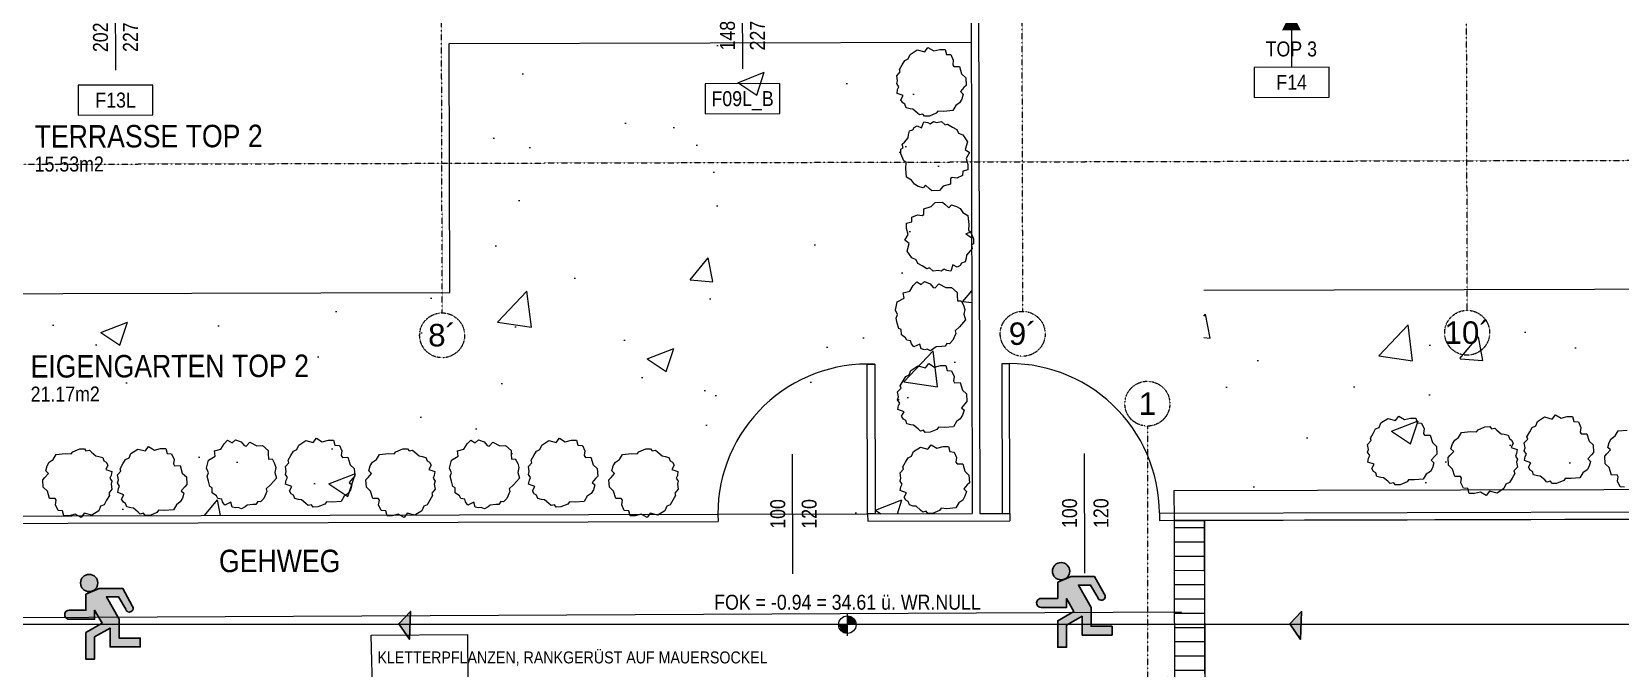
# Model space of a CAD drawing. Header units: millimetres. Extents: x -5498 to 144064, y 340 to 109563.
# Drawn here: x 27242 to 37857, y 57197 to 61451 of the extents above; entities that cross this region are included whole.
import ezdxf
from ezdxf.enums import TextEntityAlignment as Align

# ---------------------------------------------------------------- set-up
doc = ezdxf.new("R2010")
doc.units = ezdxf.units.MM
doc.linetypes.add('STRICHPUNKT', pattern=[1, 0.5, -0.25, 0, -0.25])
for name, color, linetype in [('00-AUF---------M0', 251, 'Continuous'), ('00_HLP-G00-LEG-M0', 6, 'Continuous'), ('01-SYM-G00-Leg-M0', 251, 'Continuous'), ('01-TXT---------M0', 251, 'Continuous'), ('01-TXT---------PP', 1, 'Continuous'), ('01-TXT-G00-LEG-M0', 1, 'Continuous'), ('02-ANS-G00-LEG-M0', 251, 'Continuous'), ('02-ANS-G00-LEG-Rigol', 251, 'Continuous'), ('02-AXO-G00-LEG-M0', 251, 'STRICHPUNKT'), ('02-FIL-G00-LEG-GRÜN', 251, 'Continuous'), ('04-TXT---------EP', 251, 'Continuous'), ('04-TXT-G00-Leg-M0', 251, 'Continuous'), ('04-TXT-G00-LEG-POS', 8, 'Continuous'), ('05-SYM---------M0', 251, 'Continuous'), ('05-TXT---------PP', 8, 'Continuous'), ('05-TXT--------M0', 251, 'Continuous'), ('05-TXT-G00-LEG-M0', 251, 'Continuous'), ('06-SYM-G00-LEG-M0', 251, 'Continuous'), ('09-NAT-G00-LEG-PFLANZEN', 251, 'Continuous'), ('09-TXT-G00-LEG-M0', 251, 'Continuous'), ('09-WEG-G00-Leg-M0', 251, 'Continuous'), ('09-WEG_G00-LEG-M0', 251, 'Continuous')]:
    doc.layers.add(name, color=color, linetype=linetype)
doc.styles.add('ARIAL', font='arial.ttf', dxfattribs={"width": 0.85})
doc.styles.get("Standard").update_dxf_attribs({"font": 'arial.ttf'})

# ---------------------------------------------------------------- blocks, each defined once
blk = doc.blocks.new('04-TXT')
blk.add_line((0, 0), (0.853, 0))
at = {"layer": '04-TXT---------EP', "color": 8, "style": 'ARIAL', "width": 0.85}
blk.add_attdef('WIDTH', text='', height=0.1, dxfattribs=at).set_placement((0.632, 0.05), align=Align.CENTER)
blk.add_attdef('HEIGHT', text='', height=0.1, dxfattribs=at).set_placement((0.632, -0.05), align=Align.TOP_CENTER)
blk = doc.blocks.new('01-SQM')
at = {"layer": '01-TXT---------M0', "color": 1, "style": 'ARIAL', "width": 0.85}
blk.add_attdef('ROOM', (0, 0), '', height=0.15, dxfattribs=at)
blk.add_attdef('AREA', text='', height=0.1, dxfattribs=at).set_placement((0, -0.06), align=Align.TOP_LEFT)
at = {"layer": '01-TXT---------PP', "color": 1, "style": 'ARIAL', "width": 0.85}
blk.add_attdef('NR', text='', height=0.15, dxfattribs=at).set_placement((-0.117, 0), align=Align.RIGHT)
blk.add_attdef('FLOOR', text='', height=0.1, dxfattribs=at).set_placement((0, -0.26), align=Align.TOP_LEFT)
blk = doc.blocks.new('00-top')
blk.add_lwpolyline([(0, 0, 0, 0.125, 0), (-0.125, 0, 0.125, 0.125, 0)], format="xyseb")
at = {"layer": '01-TXT---------M0', "color": 8, "style": 'ARIAL', "width": 0.85}
for tag, p in [('NUMBER', (-0.3, 0)), ('TOP', (-0.65, 0))]:
    blk.add_attdef(tag, text='', height=0.1, rotation=90, dxfattribs=at).set_placement(p, align=Align.MIDDLE_CENTER)
blk = doc.blocks.new('01-HK1')
for p, q in [((-0.001, -0.074), (-0.001, 0.074)), ((0.074, 0), (-0.075, 0))]:
    blk.add_line(p, q)
blk.add_circle((-0.001, 0), 0.0586)
for points in [[(-0.001, 0.059), (0.041, 0.041), (-0.001, 0)], [(-0.001, 0), (0.058, 0), (0.041, 0.041)], [(-0.059, 0), (-0.042, -0.041), (-0.001, 0)], [(-0.042, -0.041), (-0.001, -0.059), (-0.001, 0)]]:
    blk.add_solid(points)
at = {"layer": '01-TXT---------M0', "color": 8, "style": 'ARIAL', "width": 0.85}
blk.add_attdef('HEIGHT', text='', height=0.1, dxfattribs=at).set_placement((0, 0.2), align=Align.TOP_CENTER)
blk = doc.blocks.new('05-TXT')
at = {"layer": '05-TXT--------M0'}
blk.add_line((-0.4, 0), (0.4, 0), dxfattribs=at)
at = {"layer": '05-TXT--------M0', "color": 8, "style": 'ARIAL', "width": 0.85}
blk.add_attdef('BREITE', text='', height=0.1, dxfattribs=at).set_placement((0, 0.05), align=Align.CENTER)
blk.add_attdef('HÖHE', text='', height=0.1, rotation=360, dxfattribs=at).set_placement((0, -0.06), align=Align.TOP_CENTER)
blk = doc.blocks.new('türachse&qualität')
at = {"layer": '05-SYM---------M0'}
blk.add_line((-0.4, 0), (-0.4, 0), dxfattribs=at)
at = {"layer": '05-TXT---------PP'}
blk.add_lwpolyline([(-0.5, -0.25), (-0.5, 0.25), (-0.7, 0.25), (-0.7, -0.25)], close=True, dxfattribs=at)
at = {"layer": '05-TXT---------PP', "color": 8, "style": 'ARIAL', "text_generation_flag": 6, "width": 0.85}
blk.add_attdef('POS.NR.', text='', height=0.1, rotation=270, dxfattribs=at).set_placement((-0.653, -0.011), align=Align.TOP_CENTER)
blk = doc.blocks.new('9809550')
at = {"color": 18, "lineweight": 30, "true_color": 0x000000}
for points in [[(423921.7, 99168.8), (423956.8, 99168.8), (423956.8, 99202.9), (423984.5, 99214.5), (424033.7, 99214.5), (424053.8, 99178.3)], [(424040.2, 99170.9), (424025.2, 99196.7), (423999.7, 99196.8), (424026.2, 99150.3), (424026.2, 99110.9), (424070.2, 99110.9), (424070.2, 99092.3), (424007.5, 99092.3), (424007.5, 99131.7), (423975, 99113.1), (423975, 99067), (423956.5, 99067), (423956.5, 99122.4), (423990.5, 99141.9), (423975.1, 99168.8), (423975.1, 99150.2), (423921.7, 99150.3)]]:
    blk.add_lwpolyline(points, dxfattribs=at)
blk.add_circle((423963.6, 99225.9), 18.1, dxfattribs=at)
for centre, radius, start, end in [((423921.7, 99159.5), 9.27, 89.9849, 270.0151), ((424047.8, 99173.1), 7.96, 195.7299, 41.4005)]:
    blk.add_arc(centre, radius, start, end, dxfattribs=at)
blk = doc.blocks.new('750298750')
h = blk.add_hatch(color=3)
h.paths.add_polyline_path([(426943.6, 99576.9), (426968.1, 99576.8), (426982.5, 99552, 1.25347), (426995.6, 99559.2), (426976.3, 99594), (426929, 99594), (426902.3, 99582.8), (426902.3, 99550), (426868.6, 99550, 1), (426868.6, 99532.2), (426919.9, 99532.1), (426919.9, 99550), (426934.8, 99524.1), (426902.1, 99505.4), (426902.1, 99452.1), (426919.8, 99452.1), (426919.8, 99496.4), (426951.1, 99514.3), (426951.1, 99476.4), (427011.4, 99476.4), (427011.4, 99494.3), (426969.1, 99494.3), (426969.1, 99532.2)])
h.paths.add_polyline_path([(426891.5, 99604.9, 1), (426926.3, 99604.9, 1)])
at = {"xscale": 0.9619413167778113, "yscale": 0.9619413167778113, "zscale": 0.9619413167778113}
blk.add_blockref('9809550', (19080.8, 4155.4), dxfattribs=at)
blk = doc.blocks.new('4444444')
at = {"lineweight": 30}
h = blk.add_hatch(color=100, dxfattribs=at)
h.dxf.hatch_style = 1
h.paths.add_polyline_path([(431811, 98429), (431736, 98430), (431807, 98326)])
h.paths.add_polyline_path([(431814, 98512), (431736, 98430), (431811, 98429)])
at = {"color": 102, "lineweight": 30, "true_color": 0x21de37}
blk.add_lwpolyline([(431736, 98430), (431807, 98326), (431736, 98430), (431814, 98512), (431807, 98326)], dxfattribs=at)

msp = doc.modelspace()

# ---------------------------------------------------------------- hatches: boundary and pattern name
at = {"layer": '02-ANS-G00-LEG-Rigol'}
h = msp.add_hatch(dxfattribs=at)
h.set_pattern_fill('ANSI31', color=256, scale=30, angle=602.4813, style=0)
h.set_pattern_definition([(0.1423, (-34942.5, 29292.57), (-0.23657, 95.24971), [])])
h.paths.add_polyline_path([(34878, 58184), (35078, 58185), (35081, 56814), (34881, 56814)])
at = {"layer": '02-FIL-G00-LEG-GRÜN'}
h = msp.add_hatch(dxfattribs=at)
h.set_pattern_fill('AR-CONC', color=256, scale=10, angle=107.339, style=0)
h.set_pattern_definition([(50.435, (31995.2, 67277), (1823, -145.56), [190.5, -2095.5]), (355.435, (31995.2, 67277), (-366.92, 1907.84), [152.4, -1676.4]), (100.886, (32147.1, 67265), (1456.1, 1762.27), [161.9, -1780.9]), (46.619, (31991.3, 67785), (2713.9, -399.84), [285.75, -3143.25]), (97.07, (32217.5, 67751.7), (2355.2, 2492.2), [242.85, -2671.35]), (351.619, (31991.3, 67785), (2355.2, 2492.2), [228.6, -2514.6]), (21.435, (32246.3, 67660), (1523.86, -1011.12), [190.5, -2095.5]), (326.435, (32246.3, 67660), (604.03, 1846.52), [152.4, -1676.4]), (71.886, (32373.3, 67575.7), (2127.89, 835.4), [161.9, -1780.9]), (37.935, (31995.2, 67277.1), (24.47, 845.76), [0, -1656.08, 0, -1701.8, 0, -1682.75]), (7.935, (31995.2, 67277.1), (660.576, 1006.85), [0, -970.28, 0, -1617.98, 0, -641.35]), (327.935, (31428.8, 67272.8), (1356.3, -46.997), [0, -635, 0, -1981.2, 0, -2628.9]), (317.935, (31174.8, 67270.8), (1479.32, 265.5), [0, -825.5, 0, -1315.72, 0, -1866.9])])
h.paths.add_polyline_path([(33527, 58231), (33520, 61381), (30032, 61372), (30036, 59708), (23186, 59691), (23190, 58205)])
h = msp.add_hatch(dxfattribs=at)
h.set_pattern_fill('AR-CONC', color=256, scale=10, angle=107.339, style=0)
h.set_pattern_definition([(50.2925, (91755.8, -3508.6), (1822.637, -150.09), [190.5, -2095.5]), (355.2925, (91755.8, -3508.6), (-362.176, 1908.743), [152.4, -1676.4]), (100.7435, (91907.7, -3521.1), (1460.468, 1758.644), [161.9, -1780.9]), (46.4767, (91753.2, -3000.6), (2712.9, -406.58), [285.75, -3143.25]), (96.928, (91979.3, -3034.5), (2361.38, 2486.34), [242.85, -2671.35]), (351.4765, (91753.2, -3000.6), (2361.39, 2486.34), [228.6, -2514.6]), (21.2925, (92007.8, -3126.3), (1521.35, -1014.903), [190.5, -2095.5]), (326.2925, (92007.8, -3126.3), (608.61, 1845.01), [152.4, -1676.4]), (71.7439, (92134.6, -3210.9), (2129.956, 830.11), [161.9, -1780.9]), (37.79245, (91755.8, -3508.6), (26.57, 845.697), [0, -1656.08, 0, -1701.8, 0, -1682.75]), (7.7925, (91755.8, -3508.6), (663.0745, 1005.203), [0, -970.28, 0, -1617.98, 0, -641.35]), (327.79245, (91189.36, -3511.5), (1356.1807, -50.366), [0, -635, 0, -1981.2, 0, -2628.9]), (317.7925, (90935.4, -3512.8), (1479.975, 261.822), [0, -825.5, 0, -1315.72, 0, -1866.9])])
h.paths.add_polyline_path([(35077, 58385), (35074, 59721), (40296, 59734), (40292, 61398), (44467, 61408), (44447, 58408), (40691, 58399), (39662, 58396)])

# ---------------------------------------------------------------- linework, layer by layer
at = {"color": 102, "lineweight": 30, "true_color": 0x21de37}
msp.add_lwpolyline([(22300, 61736), (22300, 57492), (43414, 57489), (43413, 49854), (48066, 49853), (48066, 47306)], dxfattribs=at)
at = {"layer": '00-AUF---------M0'}
msp.add_lwpolyline([(23183, 58197), (21681, 58190), (21690, 56827), (21686, 57509), (34924, 57574)], dxfattribs=at)
at = {"layer": '00_HLP-G00-LEG-M0'}
msp.add_lwpolyline([(17065, 56616), (17057, 57086), (19508, 57116), (21157, 57136), (21157, 57201), (21715, 57208), (21744, 56973), (22115, 56972), (25753, 56964), (28405, 56983), (29520, 56986), (29511, 57418), (30154, 57422), (30156, 57109), (31025, 57109), (32671, 57125), (34196, 57135), (34829, 57137), (34834, 56352), (34823, 54140), (34802, 50055), (34785, 47837)], dxfattribs=at)
at = {"layer": '02-ANS-G00-LEG-M0'}
msp.add_lwpolyline([(44446, 58208), (34878, 58184), (34877, 58384), (44447, 58408)], dxfattribs=at)
at = {"layer": '02-ANS-G00-LEG-Rigol'}
msp.add_lwpolyline([(34878, 58184), (35078, 58185), (35081, 56814), (34881, 56814)], close=True, dxfattribs=at)
at = {"layer": '02-AXO-G00-LEG-M0'}
for points in [[(29985, 59572), (29942, 76772)], [(33865, 59582), (33822, 76782)], [(36835, 59589), (36792, 76789)], [(19024, 60545), (47012, 60614), (47012, 60614)], [(34697, 58815), (34697, 23888)]]:
    msp.add_lwpolyline(points, dxfattribs=at)
for centre in [(29984, 59422), (33864, 59432), (36834, 59439), (34697, 58965)]:
    msp.add_circle(centre, 150, dxfattribs=at)
at = {"layer": '04-TXT-G00-LEG-POS'}
msp.add_lwpolyline([(35660, 61666), (35661, 61213)], dxfattribs=at)
at = {"layer": '06-SYM-G00-LEG-M0'}
msp.add_lwpolyline([(35079, 57502, 0, 0, 0), (42629, 57520, 100, 0, 0), (42929, 57521, 0, 0, 0)], format="xyseb", dxfattribs=at)
at = {"layer": '09-NAT-G00-LEG-PFLANZEN'}
for points in [[(33066, 61024), (33024, 61039), (33028, 61065), (33037, 61083), (33023, 61104), (33028, 61123), (33023, 61157), (33046, 61182), (33041, 61199), (33059, 61230), (33076, 61259), (33099, 61270), (33112, 61300), (33159, 61330), (33209, 61317), (33231, 61346), (33269, 61323), (33310, 61333), (33345, 61333), (33354, 61300), (33384, 61298), (33400, 61261), (33396, 61230), (33404, 61218), (33441, 61219), (33456, 61169), (33483, 61143), (33486, 61092), (33471, 61078), (33448, 61051), (33466, 61034), (33457, 61001), (33442, 60976), (33416, 60958), (33396, 60924), (33336, 60919), (33297, 60921), (33286, 60906), (33240, 60887), (33208, 60886), (33197, 60901), (33174, 60895), (33159, 60910), (33130, 60934), (33111, 60936), (33085, 60943), (33077, 60966), (33062, 60975), (33050, 60995), (33066, 61024)], [(33188, 60808), (33203, 60849), (33229, 60845), (33246, 60836), (33267, 60850), (33287, 60845), (33321, 60851), (33345, 60828), (33362, 60833), (33394, 60814), (33423, 60797), (33434, 60774), (33464, 60761), (33494, 60715), (33480, 60664), (33509, 60643), (33487, 60604), (33497, 60564), (33497, 60528), (33464, 60520), (33461, 60490), (33424, 60473), (33393, 60477), (33382, 60470), (33382, 60433), (33333, 60418), (33307, 60391), (33256, 60388), (33242, 60402), (33215, 60425), (33198, 60407), (33165, 60417), (33140, 60432), (33121, 60458), (33088, 60478), (33082, 60538), (33085, 60577), (33070, 60588), (33050, 60634), (33050, 60666), (33065, 60676), (33059, 60699), (33073, 60714), (33098, 60743), (33100, 60762), (33107, 60788), (33130, 60796), (33139, 60812), (33159, 60823), (33188, 60808)], [(33397, 59893), (33383, 59851), (33356, 59855), (33339, 59864), (33318, 59850), (33298, 59855), (33265, 59850), (33240, 59873), (33223, 59867), (33191, 59886), (33162, 59903), (33152, 59926), (33122, 59939), (33091, 59985), (33105, 60036), (33076, 60058), (33098, 60096), (33088, 60137), (33088, 60172), (33122, 60181), (33124, 60211), (33161, 60227), (33192, 60223), (33204, 60230), (33203, 60268), (33253, 60283), (33279, 60310), (33329, 60313), (33344, 60298), (33370, 60275), (33388, 60293), (33421, 60283), (33446, 60269), (33464, 60242), (33498, 60222), (33503, 60163), (33501, 60124), (33516, 60113), (33535, 60067), (33536, 60034), (33521, 60024), (33526, 60001), (33512, 59986), (33488, 59957), (33485, 59938), (33479, 59912), (33456, 59904), (33447, 59889), (33427, 59877), (33397, 59893)], [(33177, 59363), (33137, 59344), (33121, 59365), (33115, 59384), (33090, 59389), (33080, 59406), (33053, 59426), (33051, 59460), (33036, 59468), (33026, 59504), (33018, 59537), (33027, 59560), (33014, 59591), (33026, 59645), (33071, 59671), (33066, 59707), (33109, 59718), (33131, 59754), (33156, 59779), (33185, 59762), (33208, 59781), (33246, 59767), (33265, 59742), (33278, 59739), (33304, 59765), (33350, 59741), (33387, 59742), (33426, 59708), (33425, 59688), (33428, 59652), (33453, 59653), (33469, 59623), (33477, 59595), (33471, 59563), (33481, 59525), (33442, 59479), (33413, 59453), (33416, 59435), (33397, 59389), (33375, 59365), (33357, 59368), (33345, 59349), (33324, 59348), (33286, 59345), (33271, 59333), (33248, 59319), (33226, 59330), (33209, 59325), (33186, 59331), (33177, 59363)], [(33071, 58911), (33030, 58926), (33034, 58952), (33042, 58969), (33028, 58990), (33034, 59010), (33028, 59044), (33051, 59069), (33046, 59085), (33064, 59117), (33082, 59146), (33105, 59157), (33117, 59187), (33164, 59217), (33215, 59204), (33236, 59233), (33275, 59210), (33315, 59220), (33350, 59220), (33359, 59187), (33389, 59185), (33406, 59147), (33402, 59117), (33409, 59105), (33446, 59106), (33461, 59056), (33488, 59030), (33491, 58979), (33477, 58965), (33454, 58938), (33472, 58921), (33462, 58888), (33447, 58863), (33421, 58845), (33401, 58811), (33341, 58806), (33302, 58808), (33291, 58793), (33245, 58774), (33213, 58773), (33202, 58788), (33180, 58782), (33165, 58796), (33135, 58821), (33116, 58823), (33090, 58830), (33082, 58853), (33067, 58862), (33055, 58882), (33071, 58911)], [(36212, 58560), (36170, 58575), (36174, 58601), (36183, 58619), (36169, 58640), (36174, 58659), (36169, 58693), (36192, 58718), (36187, 58735), (36205, 58766), (36222, 58796), (36245, 58806), (36258, 58836), (36305, 58866), (36355, 58853), (36377, 58882), (36415, 58859), (36456, 58869), (36491, 58869), (36500, 58836), (36530, 58834), (36546, 58797), (36542, 58766), (36549, 58754), (36587, 58755), (36602, 58705), (36629, 58679), (36632, 58628), (36617, 58614), (36594, 58587), (36612, 58570), (36602, 58537), (36588, 58512), (36561, 58494), (36541, 58460), (36482, 58455), (36443, 58457), (36432, 58442), (36386, 58423), (36354, 58422), (36343, 58437), (36320, 58431), (36305, 58446), (36276, 58470), (36257, 58472), (36231, 58479), (36223, 58502), (36208, 58511), (36196, 58531), (36212, 58560)], [(37127, 58673), (37168, 58659), (37164, 58632), (37156, 58615), (37170, 58594), (37164, 58574), (37170, 58540), (37147, 58516), (37152, 58499), (37134, 58467), (37116, 58438), (37093, 58427), (37080, 58397), (37034, 58367), (36983, 58381), (36962, 58352), (36923, 58374), (36883, 58364), (36847, 58364), (36839, 58397), (36809, 58400), (36792, 58437), (36796, 58468), (36789, 58479), (36752, 58479), (36737, 58528), (36710, 58554), (36707, 58605), (36721, 58620), (36744, 58646), (36726, 58664), (36736, 58696), (36751, 58722), (36777, 58740), (36797, 58773), (36857, 58779), (36896, 58777), (36907, 58791), (36953, 58811), (36985, 58812), (36996, 58797), (37018, 58802), (37033, 58788), (37062, 58763), (37082, 58761), (37108, 58754), (37116, 58732), (37131, 58722), (37142, 58702), (37127, 58673)], [(37259, 58570), (37217, 58585), (37221, 58611), (37230, 58628), (37216, 58649), (37221, 58669), (37216, 58703), (37239, 58727), (37233, 58744), (37252, 58776), (37269, 58805), (37292, 58816), (37305, 58846), (37351, 58876), (37402, 58862), (37424, 58891), (37462, 58869), (37503, 58879), (37538, 58879), (37547, 58846), (37577, 58843), (37593, 58806), (37589, 58775), (37596, 58764), (37634, 58764), (37649, 58715), (37676, 58689), (37679, 58638), (37664, 58623), (37641, 58597), (37659, 58579), (37649, 58547), (37635, 58522), (37608, 58503), (37588, 58470), (37529, 58464), (37490, 58466), (37479, 58452), (37432, 58432), (37400, 58431), (37390, 58446), (37367, 58441), (37352, 58455), (37323, 58480), (37304, 58482), (37278, 58489), (37270, 58511), (37255, 58521), (37243, 58541), (37259, 58570)], [(28572, 58306), (28533, 58287), (28517, 58308), (28511, 58327), (28486, 58332), (28476, 58349), (28448, 58369), (28447, 58403), (28431, 58411), (28422, 58447), (28414, 58480), (28422, 58503), (28410, 58534), (28422, 58588), (28467, 58614), (28462, 58650), (28505, 58661), (28527, 58697), (28551, 58722), (28581, 58704), (28604, 58724), (28642, 58709), (28661, 58685), (28674, 58682), (28700, 58708), (28746, 58684), (28783, 58685), (28822, 58651), (28821, 58630), (28824, 58595), (28849, 58596), (28865, 58566), (28873, 58538), (28867, 58506), (28877, 58468), (28838, 58422), (28809, 58396), (28812, 58378), (28793, 58331), (28771, 58308), (28753, 58311), (28740, 58292), (28720, 58291), (28682, 58287), (28667, 58276), (28643, 58262), (28622, 58272), (28605, 58268), (28582, 58274), (28572, 58306)], [(28980, 58412), (28938, 58427), (28943, 58453), (28951, 58471), (28937, 58492), (28942, 58511), (28937, 58545), (28960, 58570), (28955, 58587), (28973, 58618), (28990, 58648), (29013, 58658), (29026, 58688), (29073, 58719), (29123, 58705), (29145, 58734), (29183, 58711), (29224, 58722), (29259, 58722), (29268, 58688), (29298, 58686), (29314, 58649), (29310, 58618), (29318, 58606), (29355, 58607), (29370, 58557), (29397, 58531), (29400, 58480), (29385, 58466), (29362, 58439), (29380, 58422), (29371, 58389), (29356, 58364), (29330, 58346), (29310, 58312), (29250, 58307), (29211, 58309), (29200, 58294), (29154, 58275), (29122, 58274), (29111, 58289), (29089, 58284), (29073, 58298), (29044, 58322), (29025, 58325), (28999, 58331), (28991, 58354), (28976, 58363), (28964, 58383), (28980, 58412)], [(30196, 58306), (30157, 58287), (30141, 58308), (30135, 58327), (30110, 58332), (30100, 58349), (30072, 58369), (30071, 58403), (30055, 58411), (30046, 58447), (30038, 58480), (30046, 58503), (30034, 58534), (30046, 58588), (30091, 58614), (30086, 58650), (30129, 58661), (30151, 58697), (30175, 58722), (30205, 58704), (30228, 58724), (30266, 58709), (30285, 58685), (30298, 58682), (30324, 58708), (30370, 58684), (30407, 58685), (30446, 58651), (30445, 58630), (30448, 58595), (30473, 58596), (30489, 58566), (30497, 58538), (30491, 58506), (30501, 58468), (30462, 58422), (30433, 58396), (30436, 58378), (30417, 58331), (30395, 58308), (30377, 58311), (30364, 58292), (30344, 58291), (30306, 58287), (30291, 58276), (30267, 58262), (30246, 58272), (30228, 58268), (30206, 58274), (30196, 58306)], [(30604, 58412), (30562, 58427), (30567, 58453), (30575, 58471), (30561, 58492), (30566, 58511), (30561, 58545), (30584, 58570), (30579, 58587), (30597, 58618), (30614, 58648), (30637, 58658), (30650, 58688), (30697, 58719), (30747, 58705), (30769, 58734), (30807, 58711), (30848, 58722), (30883, 58722), (30892, 58688), (30922, 58686), (30938, 58649), (30934, 58618), (30942, 58606), (30979, 58607), (30994, 58557), (31021, 58531), (31024, 58480), (31009, 58466), (30986, 58439), (31004, 58422), (30995, 58389), (30980, 58364), (30954, 58346), (30934, 58312), (30874, 58307), (30835, 58309), (30824, 58294), (30778, 58275), (30746, 58274), (30735, 58289), (30713, 58284), (30697, 58298), (30668, 58322), (30649, 58325), (30623, 58331), (30615, 58354), (30600, 58363), (30588, 58383), (30604, 58412)], [(27736, 58525), (27777, 58511), (27773, 58484), (27764, 58467), (27778, 58446), (27773, 58426), (27778, 58393), (27756, 58368), (27761, 58351), (27742, 58319), (27725, 58290), (27702, 58280), (27689, 58249), (27643, 58219), (27592, 58233), (27571, 58204), (27532, 58226), (27492, 58216), (27456, 58216), (27448, 58249), (27418, 58252), (27401, 58289), (27405, 58320), (27398, 58332), (27361, 58331), (27346, 58381), (27319, 58406), (27315, 58457), (27330, 58472), (27353, 58498), (27335, 58516), (27345, 58549), (27359, 58574), (27386, 58592), (27406, 58626), (27466, 58631), (27505, 58629), (27516, 58644), (27562, 58663), (27594, 58664), (27604, 58649), (27627, 58654), (27642, 58640), (27671, 58616), (27690, 58613), (27716, 58606), (27724, 58584), (27740, 58575), (27751, 58555), (27736, 58525)], [(27858, 58356), (27817, 58371), (27821, 58397), (27829, 58414), (27815, 58435), (27821, 58455), (27815, 58489), (27838, 58514), (27833, 58530), (27851, 58562), (27869, 58591), (27892, 58602), (27904, 58632), (27951, 58662), (28002, 58649), (28023, 58678), (28062, 58655), (28102, 58665), (28137, 58665), (28146, 58632), (28176, 58629), (28193, 58592), (28189, 58562), (28196, 58550), (28233, 58551), (28248, 58501), (28275, 58475), (28278, 58424), (28264, 58410), (28241, 58383), (28259, 58366), (28249, 58333), (28234, 58308), (28208, 58290), (28188, 58256), (28128, 58250), (28089, 58253), (28078, 58238), (28032, 58218), (28000, 58218), (27989, 58233), (27967, 58227), (27952, 58241), (27922, 58266), (27903, 58268), (27877, 58275), (27869, 58298), (27854, 58307), (27842, 58327), (27858, 58356)], [(29895, 58525), (29936, 58511), (29932, 58484), (29924, 58467), (29938, 58446), (29932, 58426), (29938, 58393), (29915, 58368), (29920, 58351), (29902, 58319), (29884, 58290), (29861, 58280), (29849, 58249), (29802, 58219), (29751, 58233), (29730, 58204), (29691, 58226), (29651, 58216), (29616, 58216), (29607, 58249), (29577, 58252), (29560, 58289), (29565, 58320), (29557, 58332), (29520, 58331), (29505, 58381), (29478, 58406), (29475, 58457), (29490, 58472), (29512, 58498), (29495, 58516), (29504, 58549), (29519, 58574), (29545, 58592), (29565, 58626), (29625, 58631), (29664, 58629), (29675, 58644), (29721, 58663), (29753, 58664), (29764, 58649), (29786, 58654), (29801, 58640), (29831, 58616), (29850, 58613), (29876, 58606), (29884, 58584), (29899, 58575), (29911, 58555), (29895, 58525)], [(31519, 58525), (31560, 58511), (31556, 58484), (31548, 58467), (31562, 58446), (31556, 58426), (31562, 58393), (31539, 58368), (31544, 58351), (31526, 58319), (31508, 58290), (31485, 58280), (31473, 58249), (31426, 58219), (31375, 58233), (31354, 58204), (31315, 58226), (31275, 58216), (31240, 58216), (31231, 58249), (31201, 58252), (31184, 58289), (31189, 58320), (31181, 58332), (31144, 58331), (31129, 58381), (31102, 58406), (31099, 58457), (31114, 58472), (31136, 58498), (31119, 58516), (31128, 58549), (31143, 58574), (31169, 58592), (31189, 58626), (31249, 58631), (31288, 58629), (31299, 58644), (31345, 58663), (31377, 58664), (31388, 58649), (31410, 58654), (31425, 58640), (31455, 58616), (31474, 58613), (31500, 58606), (31508, 58584), (31523, 58575), (31535, 58555), (31519, 58525)], [(33088, 58369), (33046, 58384), (33050, 58410), (33059, 58427), (33045, 58448), (33050, 58468), (33045, 58502), (33068, 58527), (33063, 58543), (33081, 58575), (33098, 58604), (33121, 58615), (33134, 58645), (33181, 58675), (33231, 58662), (33253, 58691), (33291, 58668), (33332, 58678), (33367, 58678), (33376, 58645), (33406, 58642), (33422, 58605), (33418, 58575), (33425, 58563), (33463, 58563), (33478, 58514), (33505, 58488), (33508, 58437), (33493, 58423), (33470, 58396), (33488, 58379), (33478, 58346), (33464, 58321), (33437, 58303), (33417, 58269), (33358, 58263), (33319, 58266), (33308, 58251), (33262, 58231), (33229, 58231), (33219, 58246), (33196, 58240), (33181, 58254), (33152, 58279), (33133, 58281), (33107, 58288), (33099, 58311), (33084, 58320), (33072, 58340), (33088, 58369)]]:
    msp.add_lwpolyline(points, close=True, dxfattribs=at)
msp.add_lwpolyline([(37886, 58407), (37856, 58409), (37839, 58446), (37843, 58477), (37836, 58489), (37799, 58488), (37784, 58538), (37757, 58564), (37754, 58615), (37768, 58629), (37791, 58656), (37773, 58673), (37783, 58706), (37797, 58731), (37824, 58749), (37844, 58783), (37904, 58788)], dxfattribs=at)
at = {"layer": '09-WEG-G00-Leg-M0'}
for points in [[(32875, 59229), (32877, 58229), (32827, 58229), (32825, 59229)], [(33725, 59231), (33727, 58231), (33777, 58231), (33775, 59231)]]:
    msp.add_lwpolyline(points, close=True, dxfattribs=at)
for points in [[(31827, 58227), (31828, 58177)], [(32827, 58229), (32828, 58179)], [(33777, 58231), (33778, 58181)], [(34777, 58234), (34778, 58184)]]:
    msp.add_lwpolyline(points, dxfattribs=at)
for centre, start, end in [((33775, 58231), 0.1917, 92.8873), ((32829, 58228), 87.3973, 180.0929)]:
    msp.add_arc(centre, 1002, start, end, dxfattribs=at)
at = {"layer": '09-WEG_G00-LEG-M0'}
for p, q in [((33519, 61781), (33527, 58231)), ((33569, 61781), (33577, 58231)), ((34777, 58234), (44593, 58258)), ((34778, 58184), (44593, 58208))]:
    msp.add_line(p, q, dxfattribs=at)
for points in [[(23135, 60255), (23136, 59691), (30036, 59708), (30032, 61372)], [(30032, 61372), (33520, 61381)], [(40292, 61398), (40296, 59734), (35074, 59721)], [(23140, 58155), (31828, 58177)], [(23190, 58205), (31827, 58227)], [(31827, 58227), (32827, 58229)], [(32827, 58229), (33527, 58231)], [(32828, 58179), (33778, 58181)], [(33577, 58231), (33777, 58231)], [(35077, 58185), (35081, 56819)]]:
    msp.add_lwpolyline(points, dxfattribs=at)

# ---------------------------------------------------------------- block references
at = {"color": 102, "lineweight": 30, "true_color": 0x21de37, "xscale": 3.324484011775431, "yscale": 3.324484011775431, "zscale": 3.324484011775431, "rotation": 359.9910616339362}
for p in [(-1385183, -273068), (-1391678, -273147)]:
    msp.add_blockref('750298750', p, dxfattribs=at)
at = {"color": 102, "lineweight": 30, "true_color": 0x21de37, "rotation": 359.9910616338183}
for p in [(-402057, -40868), (-396102, -40869)]:
    msp.add_blockref('4444444', p, dxfattribs=at)
at = {"layer": '01-SYM-G00-Leg-M0'}
ref = msp.add_blockref('00-top', (35660, 61586), dxfattribs=dict(at, xscale=999.9999999999995, yscale=999.9999999999995, zscale=999.9999999999995, rotation=90.00004127093081))
ref.add_attrib('TOP', 'TOP 3', dxfattribs={"layer": '01-TXT---------M0', "color": 8, "height": 100, "rotation": 180, "style": 'ARIAL', "text_generation_flag": 6, "width": 0.85}).set_placement((35659, 61336), align=Align.MIDDLE_CENTER)
at = {"layer": '01-SYM-G00-Leg-M0', "xscale": 999.9999999999995, "yscale": 999.9999999999995, "zscale": 999.9999999999995, "rotation": 4.12714685051e-05}
msp.add_blockref('01-HK1', (32693, 57488), dxfattribs=at).add_auto_attribs({'HEIGHT': 'FOK = -0.94 = 34.61 ü. WR.NULL'})
at = {"layer": '01-TXT-G00-LEG-M0', "xscale": 999.9999999999995, "yscale": 999.9999999999995, "zscale": 999.9999999999995}
for p, rotation, values in [((27261, 60676), 0.1423037157096364, {'ROOM': 'TERRASSE TOP 2', 'AREA': '15.53m2'}), ((27234, 59139), 0.1423037157096364, {'ROOM': 'EIGENGARTEN TOP 2', 'AREA': '21.17m2'}), ((28493, 57839), 359.9999999917097, {'ROOM': 'GEHWEG'})]:
    msp.add_blockref('01-SQM', p, dxfattribs=dict(at, rotation=rotation)).add_auto_attribs(values)
at = {"layer": '04-TXT-G00-Leg-M0'}
ref = msp.add_blockref('04-TXT', (27799, 62047), dxfattribs=dict(at, xscale=-999.9999999999995, yscale=999.9999999999995, zscale=999.9999999999995, rotation=90.14230370374756))
ref.add_attrib('WIDTH', '202', dxfattribs={"layer": '04-TXT---------EP', "color": 8, "extrusion": (0, 0, -1), "height": 100, "rotation": 269.8577, "style": 'ARIAL', "text_generation_flag": 2, "width": 0.85}).set_placement((-27751, 61414), align=Align.CENTER)
ref.add_attrib('HEIGHT', '227', dxfattribs={"layer": '04-TXT---------EP', "color": 8, "extrusion": (0, 0, -1), "height": 100, "rotation": 269.8577, "style": 'ARIAL', "text_generation_flag": 2, "width": 0.85}).set_placement((-27851, 61415), align=Align.TOP_CENTER)
ref = msp.add_blockref('04-TXT', (31989, 62057), dxfattribs=dict(at, xscale=-999.9999999999995, yscale=999.9999999999995, zscale=999.9999999999995, rotation=90.14230370374756))
ref.add_attrib('WIDTH', '148', dxfattribs={"layer": '04-TXT---------EP', "color": 8, "extrusion": (0, 0, -1), "height": 100, "rotation": 269.8577, "style": 'ARIAL', "text_generation_flag": 2, "width": 0.85}).set_placement((-31941, 61425), align=Align.CENTER)
ref.add_attrib('HEIGHT', '227', dxfattribs={"layer": '04-TXT---------EP', "color": 8, "extrusion": (0, 0, -1), "height": 100, "rotation": 269.8577, "style": 'ARIAL', "text_generation_flag": 2, "width": 0.85}).set_placement((-32041, 61425), align=Align.TOP_CENTER)
at = {"layer": '04-TXT-G00-LEG-POS'}
ref = msp.add_blockref('türachse&qualität', (35660, 61713), dxfattribs=dict(at, xscale=999.9999999999995, yscale=999.9999999999995, zscale=999.9999999999995, rotation=90.14228702002418))
ref.add_attrib('POS.NR.', 'F14', dxfattribs={"layer": '05-TXT---------PP', "color": 8, "height": 100, "rotation": 0.1423, "style": 'ARIAL', "width": 0.85}).set_placement((35661, 61113), align=Align.MIDDLE_CENTER)
ref = msp.add_blockref('türachse&qualität', (27800, 61594), dxfattribs=dict(at, xscale=999.9999999999995, yscale=999.9999999999995, zscale=999.9999999999995, rotation=90.14228702002418))
ref.add_attrib('POS.NR.', 'F13L', dxfattribs={"layer": '05-TXT---------PP', "color": 8, "height": 100, "rotation": 0.1423, "style": 'ARIAL', "width": 0.85}).set_placement((27802, 60994), align=Align.MIDDLE_CENTER)
ref = msp.add_blockref('türachse&qualität', (31990, 61604), dxfattribs=dict(at, xscale=999.9999999999995, yscale=999.9999999999995, zscale=999.9999999999995, rotation=90.14228702002418))
ref.add_attrib('POS.NR.', 'F09L_B', dxfattribs={"layer": '05-TXT---------PP', "color": 8, "height": 100, "rotation": 0.1423, "style": 'ARIAL', "width": 0.85}).set_placement((31992, 61004), align=Align.MIDDLE_CENTER)
at = {"layer": '05-TXT-G00-LEG-M0', "xscale": 999.9999999999995, "yscale": 999.9999999999995, "zscale": 999.9999999999995, "rotation": 90.14230370886229}
for p in [(32327, 58228), (34277, 58233)]:
    msp.add_blockref('05-TXT', p, dxfattribs=at).add_auto_attribs({'BREITE': '100', 'HÖHE': '120'})

# ---------------------------------------------------------------- texts
at = {"layer": '02-AXO-G00-LEG-M0', "char_height": 150, "attachment_point": 5}
for s, insert, width, rotation in [('{\\fArial|b0|i0|c0|p34;8´}', (29984, 59422), 246.7, 0.1423), ('{\\fArial|b0|i0|c0|p34;9´}', (33864, 59432), 246.7, 0.1423), ('{\\fArial|b0|i0|c0|p34;10´}', (36834, 59439), 246.7, 0.1423), ('{\\fArial|b0|i0|c0|p34;1}', (34697, 58965), 303.3, 0)]:
    msp.add_mtext(s, dxfattribs=dict(at, insert=insert, width=width, rotation=rotation))
at = {"layer": '09-TXT-G00-LEG-M0', "insert": (29552, 57309), "char_height": 80, "width": 4966.1, "attachment_point": 1, "rotation": 0, "style": 'ARIAL'}
msp.add_mtext('KLETTERPFLANZEN, RANKGERÜST AUF MAUERSOCKEL', dxfattribs=at)

doc.saveas('drawing.dxf')
